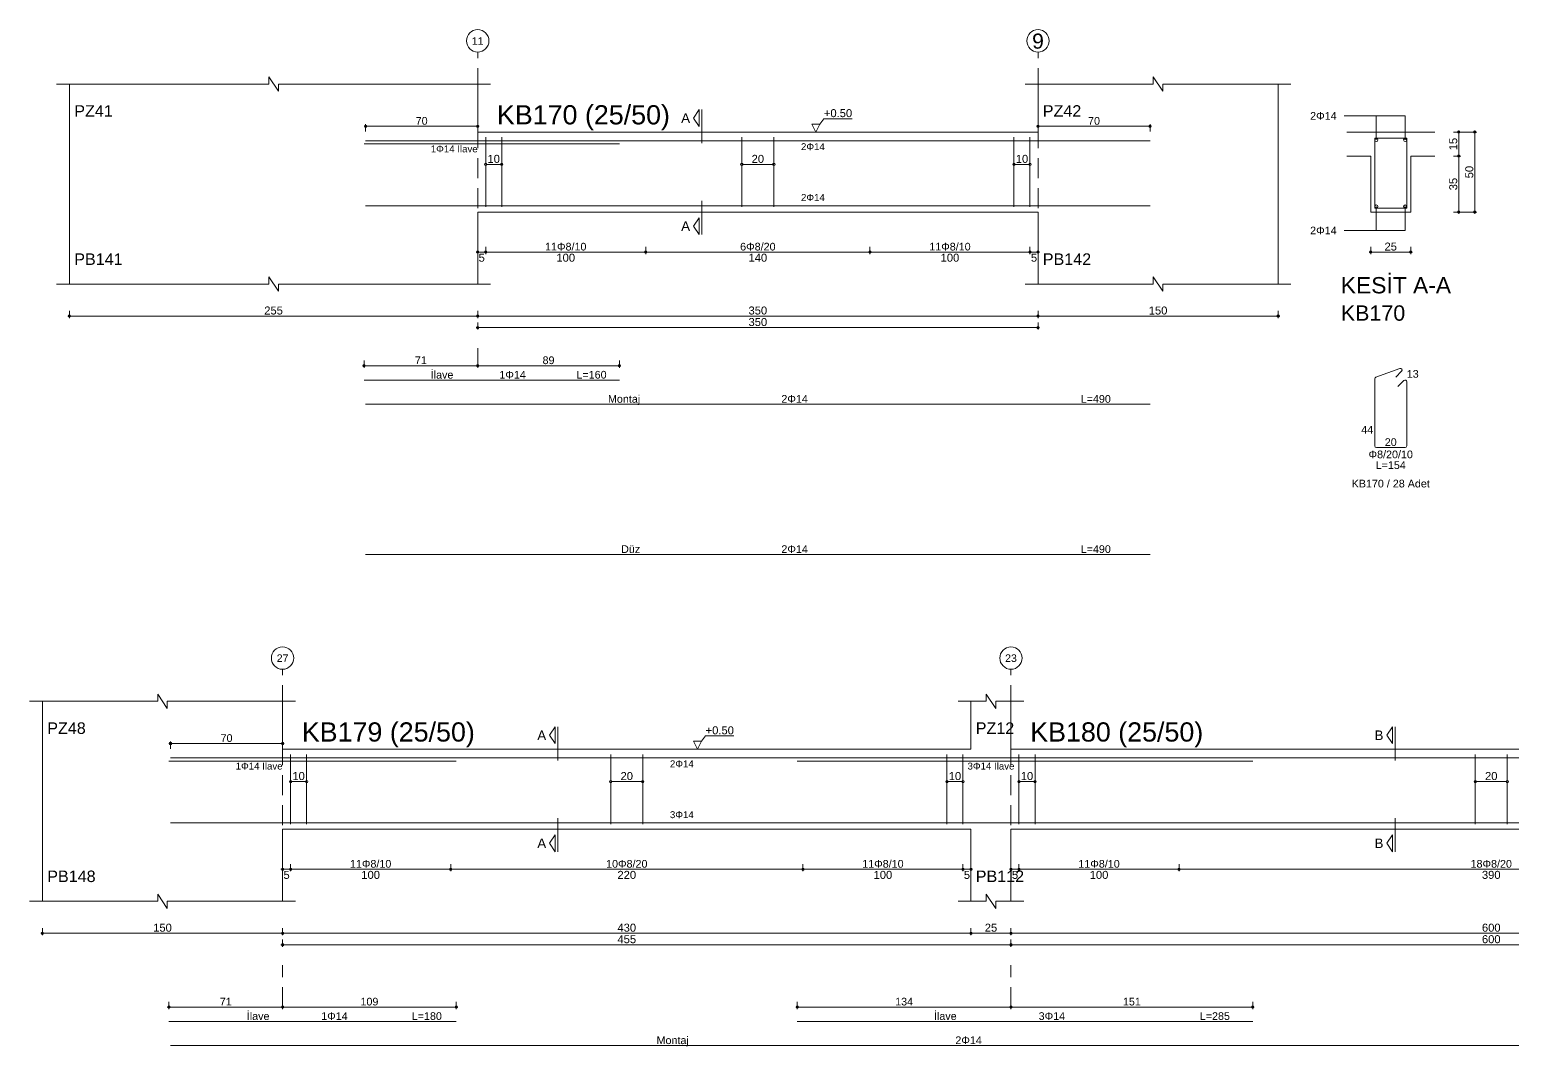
# Model space of a CAD drawing. Header units: millimetres. Extents: x 2232 to 85269, y -3593 to 5869.
# Drawn here: x 11140 to 12529, y -2521 to -1568 of the extents above; entities that cross this region are included whole.
import ezdxf

# ---------------------------------------------------------------- set-up
doc = ezdxf.new("R2010")
doc.units = ezdxf.units.MM
doc.linetypes.add('DASHDOT2', pattern=[12.7, 6.35, -3.175, 0, -3.175])
doc.linetypes.add('DASHED4', pattern=[18.75, 12.5, -6.25])
doc.layers.add('aks', color=251, linetype='DASHDOT2', lineweight=35)
for name, color, linetype in [('Donatı Topl. Uzun. Yazısı', 7, 'Continuous'), ('Donatı Uz. Yazısı', 7, 'Continuous'), ('Donatı Yazısı', 7, 'Continuous'), ('Donatı Çizgisi', 7, 'Continuous'), ('Kiriş', 7, 'Continuous'), ('Standart', 7, 'Continuous'), ('Ölçülendirme', 7, 'Continuous')]:
    doc.layers.add(name, color=color, linetype=linetype)
doc.styles.add('arial_1_18', font='arial.ttf', dxfattribs={"height": 0.2})

# ---------------------------------------------------------------- blocks, each defined once
blk = doc.blocks.new('IDE757Entity7370')
at = {"layer": 'aks', "color": 30, "linetype": 'DASHED4', "lineweight": 5}
for points in [[(21651.69, 2016.8), (21651.69, 2151.8)], [(22001.69, 2016.8), (22001.69, 2151.8)], [(21651.69, 1955.8), (21651.69, 1966.8)]]:
    blk.add_lwpolyline(points, dxfattribs=at)
at = {"layer": 'aks', "color": 1, "linetype": 'Continuous', "lineweight": 5}
for centre in [(21651.69, 2158.8), (22001.69, 2158.8)]:
    blk.add_circle(centre, 7, dxfattribs=at)
at = {"layer": 'Donatı Çizgisi', "color": 5, "linetype": 'Continuous', "lineweight": 5}
for points in [[(21580.69, 2094.4), (21740.19, 2094.4)], [(21581.69, 2096.4), (22071.69, 2096.4)], [(21656.69, 2055), (21656.69, 2098.6)], [(21666.69, 2055), (21666.69, 2098.6)], [(21816.69, 2055), (21816.69, 2098.6)], [(21836.69, 2055), (21836.69, 2098.6)], [(21986.69, 2055), (21986.69, 2098.6)], [(21996.69, 2055), (21996.69, 2098.6)], [(22212.03, 2054.3), (22212.03, 2097.9)], [(22212.03, 2097.9), (22232.03, 2097.9)], [(22232.03, 2054.3), (22232.03, 2097.9)], [(21581.69, 2055.8), (22071.69, 2055.8)], [(22212.03, 2054.3), (22232.03, 2054.3)], [(21580.69, 1946.8), (21740.19, 1946.8)], [(22212.03, 1905.72), (22212.03, 1947.59)], [(22212.7, 1948.54), (22227.7, 1954.01)], [(22225.13, 1948.69), (22228.77, 1952.33)], [(22226.51, 1942.78), (22230.28, 1946.56)], [(22232.03, 1905.72), (22232.03, 1945.84)], [(21581.69, 1931.7), (22071.69, 1931.7)], [(22213.05, 1904.7), (22231.01, 1904.7)], [(21581.69, 1837.85), (22071.69, 1837.85)]]:
    blk.add_lwpolyline(points, dxfattribs=at)
for centre in [(22213.03, 2096.9), (22231.03, 2096.9), (22213.03, 2055.3), (22231.03, 2055.3)]:
    blk.add_circle(centre, 1, dxfattribs=at)
for centre, start, end in [((22213.05, 1947.59), 110, 180), ((22228.05, 1953.05), 315, 110), ((22231.01, 1945.84), 0, 135), ((22213.05, 1905.72), 180, 270), ((22231.01, 1905.72), 270, 0)]:
    blk.add_arc(centre, 1.02, start, end, dxfattribs=at)
at = {"layer": 'Kiriş', "color": 1, "linetype": 'Continuous', "lineweight": 5}
for points in [[(21388.69, 2131.8), (21521.19, 2131.8)], [(21396.69, 2006.8), (21396.69, 2131.8)], [(21521.19, 2131.8), (21521.19, 2136.3)], [(21527.19, 2127.3), (21521.19, 2136.3)], [(21527.19, 2127.3), (21527.19, 2131.8)], [(21527.19, 2131.8), (21659.69, 2131.8)], [(21651.69, 2101.8), (21651.69, 2131.8)], [(21993.69, 2131.8), (22073.69, 2131.8)], [(22001.69, 2101.8), (22001.69, 2131.8)], [(22073.69, 2131.8), (22073.69, 2136.3)], [(22079.69, 2127.3), (22073.69, 2136.3)], [(22079.69, 2131.8), (22159.69, 2131.8)], [(22079.69, 2127.3), (22079.69, 2131.8)], [(22151.69, 2006.8), (22151.69, 2131.8)], [(21651.69, 2101.8), (22001.69, 2101.8)], [(22194.53, 2101.8), (22249.53, 2101.8)], [(22194.53, 2086.8), (22209.53, 2086.8)], [(22209.53, 2051.8), (22209.53, 2086.8)], [(22234.53, 2086.8), (22249.53, 2086.8)], [(22234.53, 2051.8), (22234.53, 2086.8)], [(21651.69, 2051.8), (22001.69, 2051.8)], [(21651.69, 2006.8), (21651.69, 2051.8)], [(22001.69, 2006.8), (22001.69, 2051.8)], [(22209.53, 2051.8), (22234.53, 2051.8)], [(21527.19, 2002.3), (21521.19, 2011.3)], [(21521.19, 2006.8), (21521.19, 2011.3)], [(22079.69, 2002.3), (22073.69, 2011.3)], [(22073.69, 2006.8), (22073.69, 2011.3)], [(21388.69, 2006.8), (21521.19, 2006.8)], [(21527.19, 2006.8), (21659.69, 2006.8)], [(21527.19, 2002.3), (21527.19, 2006.8)], [(21993.69, 2006.8), (22073.69, 2006.8)], [(22079.69, 2006.8), (22159.69, 2006.8)], [(22079.69, 2002.3), (22079.69, 2006.8)]]:
    blk.add_lwpolyline(points, dxfattribs=at)
at = {"layer": 'Ölçülendirme', "color": 1, "linetype": 'Continuous', "lineweight": 5}
for points in [[(21786.44, 2110.55), (21789.94, 2115.8)], [(21789.94, 2105.3), (21789.94, 2115.8)], [(21791.69, 2094.8), (21791.69, 2115.8)], [(22193.03, 2111.9), (22231.03, 2111.9)], [(22213.03, 2096.9), (22213.03, 2111.9)], [(22231.03, 2096.9), (22231.03, 2111.9)], [(21580.69, 2105.4), (21652.69, 2105.4)], [(21581.69, 2102.15), (21581.69, 2106.65)], [(21651.69, 2102.15), (21651.69, 2106.65)], [(21789.94, 2105.3), (21786.44, 2110.55)], [(21862.94, 2101.8), (21860.44, 2106.8)], [(21860.44, 2106.8), (21865.44, 2106.8)], [(21865.44, 2106.8), (21862.94, 2101.8)], [(21865.44, 2106.8), (21867.94, 2110.13)], [(21867.94, 2110.13), (21885.62, 2110.13)], [(22000.69, 2105.4), (22072.69, 2105.4)], [(22001.69, 2102.15), (22001.69, 2106.65)], [(22071.69, 2102.15), (22071.69, 2106.65)], [(22264.53, 2050.8), (22264.53, 2102.8)], [(22274.53, 2050.8), (22274.53, 2102.8)], [(21862.94, 2101.8), (21862.94, 2101.8)], [(22261.28, 2101.8), (22275.78, 2101.8)], [(22261.28, 2086.8), (22265.78, 2086.8)], [(21656.69, 2081.6), (21666.69, 2081.6)], [(21816.69, 2081.6), (21836.69, 2081.6)], [(21986.69, 2081.6), (21996.69, 2081.6)], [(21791.69, 2037.8), (21791.69, 2058.8)], [(21786.44, 2043.05), (21789.94, 2048.3)], [(21789.94, 2037.8), (21789.94, 2048.3)], [(22213.03, 2040.3), (22213.03, 2055.3)], [(22231.03, 2040.3), (22231.03, 2055.3)], [(22261.28, 2051.8), (22275.78, 2051.8)], [(21789.94, 2037.8), (21786.44, 2043.05)], [(22193.03, 2040.3), (22231.03, 2040.3)], [(21651.69, 2025.55), (21651.69, 2030.05)], [(21656.69, 2025.55), (21656.69, 2030.05)], [(21756.69, 2025.55), (21756.69, 2030.05)], [(21896.69, 2025.55), (21896.69, 2030.05)], [(21996.69, 2025.55), (21996.69, 2030.05)], [(22001.69, 2025.55), (22001.69, 2030.05)], [(22209.53, 2025.55), (22209.53, 2030.05)], [(22234.53, 2025.55), (22234.53, 2030.05)], [(21650.69, 2026.8), (22002.69, 2026.8)], [(22208.53, 2026.8), (22235.53, 2026.8)], [(21395.69, 1986.8), (22152.69, 1986.8)], [(21396.69, 1985.55), (21396.69, 1990.05)], [(21651.69, 1985.55), (21651.69, 1990.05)], [(21651.69, 1978.35), (21651.69, 1982.85)], [(22001.69, 1985.55), (22001.69, 1990.05)], [(22001.69, 1978.35), (22001.69, 1982.85)], [(22151.69, 1985.55), (22151.69, 1990.05)], [(21650.69, 1979.6), (22002.69, 1979.6)], [(21579.69, 1955.8), (21652.69, 1955.8)], [(21580.69, 1954.55), (21580.69, 1959.05)], [(21650.69, 1955.8), (21741.19, 1955.8)], [(21651.69, 1954.55), (21651.69, 1959.05)], [(21651.69, 1954.55), (21651.69, 1959.05)], [(21740.19, 1954.55), (21740.19, 1959.05)]]:
    blk.add_lwpolyline(points, dxfattribs=at)
for centre in [(21581.69, 2105.4), (21651.69, 2105.4), (22001.69, 2105.4), (22071.69, 2105.4), (22264.53, 2101.8), (22274.53, 2101.8), (22264.53, 2086.8), (21656.69, 2081.6), (21666.69, 2081.6), (21816.69, 2081.6), (21836.69, 2081.6), (21986.69, 2081.6), (21996.69, 2081.6), (22264.53, 2051.8), (22274.53, 2051.8), (21651.69, 2026.8), (21656.69, 2026.8), (21656.69, 2026.8), (21756.69, 2026.8), (21756.69, 2026.8), (21896.69, 2026.8), (21896.69, 2026.8), (21996.69, 2026.8), (21996.69, 2026.8), (22001.69, 2026.8), (22209.53, 2026.8), (22234.53, 2026.8), (21396.69, 1986.8), (21651.69, 1986.8), (21651.69, 1986.8), (22001.69, 1986.8), (22001.69, 1986.8), (22151.69, 1986.8), (21651.69, 1979.6), (22001.69, 1979.6), (21580.69, 1955.8), (21651.69, 1955.8), (21651.69, 1955.8), (21740.19, 1955.8)]:
    blk.add_circle(centre, 0.75, dxfattribs=at)
at = {"layer": 'aks', "color": 1, "linetype": 'Continuous', "lineweight": 5, "style": 'arial_1_18'}
for s, height, p in [('11', 4.725, (21648.02, 2156.36)), ('9', 9.45, (21998.02, 2153.92))]:
    blk.add_text(s, height=height, dxfattribs=at).set_placement(p)
at = {"layer": 'Donatı Topl. Uzun. Yazısı', "color": 1, "linetype": 'Continuous', "lineweight": 5, "style": 'arial_1_18'}
for s, p in [('L=160', (21713.38, 1947.76)), ('L=490', (22028.36, 1932.66)), ('L=154', (22212.61, 1891.26)), ('L=490', (22028.36, 1838.81))]:
    blk.add_text(s, height=4.8, dxfattribs=at).set_placement(p)
at = {"layer": 'Donatı Uz. Yazısı', "color": 1, "linetype": 'Continuous', "lineweight": 5, "style": 'arial_1_18'}
for s, p in [('13', (22232.03, 1948.3)), ('44', (22203.61, 1913.42)), ('20', (22218.3, 1905.66))]:
    blk.add_text(s, height=4.8, dxfattribs=at).set_placement(p)
at = {"layer": 'Donatı Yazısı', "color": 5, "linetype": 'Continuous', "lineweight": 5, "style": 'arial_1_18'}
for s, height, p in [('2Φ14', 4.8, (22171.69, 2109.5)), ('1Φ14 İlave', 4.32, (21622.38, 2089.12)), ('2Φ14', 4.8, (22171.69, 2037.9)), ('1Φ14', 4.8, (21665.23, 1947.76)), ('2Φ14', 4.8, (21841.39, 1932.66)), ('Φ8/20/10', 4.8, (22208.16, 1897.98)), ('KB170 / 28 Adet', 4.8, (22197.61, 1879.74)), ('2Φ14', 4.8, (21841.39, 1838.81))]:
    blk.add_text(s, height=height, dxfattribs=at).set_placement(p)
for p in [(21853.65, 2090.52), (21853.65, 2058.76)]:
    blk.add_text('2Φ14', height=4.32, rotation=360, dxfattribs=at).set_placement(p)
at = {"layer": 'Donatı Yazısı', "color": 1, "linetype": 'Continuous', "lineweight": 5, "style": 'arial_1_18'}
for s, p in [('İlave', (21622.35, 1947.76)), ('Montaj', (21733.06, 1932.66)), ('Düz', (21741.27, 1838.81))]:
    blk.add_text(s, height=4.8, dxfattribs=at).set_placement(p)
at = {"layer": 'Kiriş', "color": 1, "linetype": 'Continuous', "lineweight": 5, "style": 'arial_1_18'}
for s, height, p in [('PZ41', 7.2, (21399.69, 2111.4)), ('KB170 (25/50)', 12, (21663.69, 2106.6)), ('PZ42', 7.2, (22004.69, 2111.4)), ('PB141', 7.2, (21399.69, 2018.8)), ('PB142', 7.2, (22004.69, 2018.8)), ('KESİT A-A', 10.2, (22190.83, 2001)), ('KB170', 9.6, (22190.83, 1983.92))]:
    blk.add_text(s, height=height, dxfattribs=at).set_placement(p)
at = {"layer": 'Ölçülendirme', "color": 1, "linetype": 'Continuous', "lineweight": 5, "style": 'arial_1_18'}
for s, height, p in [('A', 5.95, (21778.8, 2107.57)), ('+0.50', 5, (21867.94, 2111.13)), ('70', 4.8, (21612.96, 2106.4)), ('70', 4.8, (22032.96, 2106.4)), ('A', 5.95, (21778.8, 2040.07)), ('25', 5, (22218.14, 2027.76)), ('5', 5, (21652.25, 2020.8)), ('100', 5, (21700.86, 2020.8)), ('140', 5, (21820.86, 2020.8)), ('100', 5, (21940.86, 2020.8)), ('5', 5, (21997.25, 2020.8)), ('255', 5, (21518.36, 1987.8)), ('350', 5, (21820.86, 1987.8)), ('150', 5, (22070.86, 1987.8)), ('350', 5, (21820.86, 1980.6))]:
    blk.add_text(s, height=height, dxfattribs=at).set_placement(p)
for s, rotation, p in [('15', 90, (22263.57, 2090.42)), ('10', 360, (21657.81, 2082.56)), ('20', 360, (21822.81, 2082.56)), ('10', 360, (21987.81, 2082.56)), ('50', 90, (22273.57, 2072.92)), ('35', 90, (22263.57, 2065.42))]:
    blk.add_text(s, height=5, rotation=rotation, dxfattribs=at).set_placement(p)
at = {"layer": 'Ölçülendirme', "color": 5, "linetype": 'Continuous', "lineweight": 5, "style": 'arial_1_18'}
for s, p in [('11Φ8/10', (21693.76, 2027.8)), ('6Φ8/20', (21815.63, 2027.8)), ('11Φ8/10', (21933.76, 2027.8)), ('71', (21612.46, 1956.8)), ('89', (21692.21, 1956.8))]:
    blk.add_text(s, height=4.8, dxfattribs=at).set_placement(p)
blk = doc.blocks.new('IDE757Entity7375')
at = {"layer": 'aks', "color": 30, "linetype": 'DASHED4', "lineweight": 5}
for points in [[(25983.75, 2047), (25983.75, 2182)], [(26438.75, 2047), (26438.75, 2182)], [(25983.75, 1970.9), (25983.75, 1997)], [(26438.75, 1970.9), (26438.75, 1997)]]:
    blk.add_lwpolyline(points, dxfattribs=at)
at = {"layer": 'aks', "color": 1, "linetype": 'Continuous', "lineweight": 5}
for centre in [(25983.75, 2189), (26438.75, 2189)]:
    blk.add_circle(centre, 7, dxfattribs=at)
at = {"layer": 'Donatı Çizgisi', "color": 5, "linetype": 'Continuous', "lineweight": 5}
for points in [[(25912.75, 2124.6), (26092.25, 2124.6)], [(25913.75, 2126.6), (27563.75, 2126.6)], [(25988.75, 2085.2), (25988.75, 2128.8)], [(25998.75, 2085.2), (25998.75, 2128.8)], [(26188.75, 2085.2), (26188.75, 2128.8)], [(26208.75, 2085.2), (26208.75, 2128.8)], [(26305.25, 2124.6), (26589.75, 2124.6)], [(26398.75, 2085.2), (26398.75, 2128.8)], [(26408.75, 2085.2), (26408.75, 2128.8)], [(26443.75, 2085.2), (26443.75, 2128.8)], [(26453.75, 2085.2), (26453.75, 2128.8)], [(26728.75, 2085.2), (26728.75, 2128.8)], [(26748.75, 2085.2), (26748.75, 2128.8)], [(25913.75, 2086), (27563.75, 2086)], [(25912.75, 1961.9), (26092.25, 1961.9)], [(26305.25, 1961.9), (26589.75, 1961.9)], [(25913.75, 1946.8), (26838.75, 1946.8)]]:
    blk.add_lwpolyline(points, dxfattribs=at)
at = {"layer": 'Kiriş', "color": 1, "linetype": 'Continuous', "lineweight": 5}
for points in [[(25825.75, 2162), (25905.75, 2162)], [(25833.75, 2037), (25833.75, 2162)], [(25905.75, 2162), (25905.75, 2166.5)], [(25911.75, 2157.5), (25905.75, 2166.5)], [(25911.75, 2157.5), (25911.75, 2162)], [(25911.75, 2162), (25991.75, 2162)], [(25983.75, 2132), (25983.75, 2162)], [(26405.75, 2162), (26423.25, 2162)], [(26413.75, 2132), (26413.75, 2162)], [(26423.25, 2162), (26423.25, 2166.5)], [(26429.25, 2157.5), (26423.25, 2166.5)], [(26429.25, 2162), (26446.75, 2162)], [(26429.25, 2157.5), (26429.25, 2162)], [(26438.75, 2132), (26438.75, 2162)], [(25983.75, 2132), (26413.75, 2132)], [(26438.75, 2132), (27038.75, 2132)], [(25983.75, 2082), (26413.75, 2082)], [(25983.75, 2037), (25983.75, 2082)], [(26413.75, 2037), (26413.75, 2082)], [(26438.75, 2082), (27038.75, 2082)], [(26438.75, 2037), (26438.75, 2082)], [(25911.75, 2032.5), (25905.75, 2041.5)], [(25905.75, 2037), (25905.75, 2041.5)], [(26429.25, 2032.5), (26423.25, 2041.5)], [(26423.25, 2037), (26423.25, 2041.5)], [(25825.75, 2037), (25905.75, 2037)], [(25911.75, 2037), (25991.75, 2037)], [(25911.75, 2032.5), (25911.75, 2037)], [(26405.75, 2037), (26423.25, 2037)], [(26429.25, 2037), (26446.75, 2037)], [(26429.25, 2032.5), (26429.25, 2037)]]:
    blk.add_lwpolyline(points, dxfattribs=at)
at = {"layer": 'Ölçülendirme', "color": 1, "linetype": 'Continuous', "lineweight": 5}
for points in [[(26150.5, 2140.75), (26154, 2146)], [(26154, 2135.5), (26150.5, 2140.75)], [(26154, 2135.5), (26154, 2146)], [(26155.75, 2125), (26155.75, 2146)], [(26245.5, 2137), (26248, 2140.33)], [(26248, 2140.33), (26265.67, 2140.33)], [(26673.5, 2140.75), (26677, 2146)], [(26677, 2135.5), (26673.5, 2140.75)], [(26677, 2135.5), (26677, 2146)], [(26678.75, 2125), (26678.75, 2146)], [(25912.75, 2135.6), (25984.75, 2135.6)], [(25913.75, 2132.35), (25913.75, 2136.85)], [(25983.75, 2132.35), (25983.75, 2136.85)], [(26243, 2132), (26240.5, 2137)], [(26240.5, 2137), (26245.5, 2137)], [(26245.5, 2137), (26243, 2132)], [(26243, 2132), (26243, 2132)], [(25988.75, 2111.8), (25998.75, 2111.8)], [(26188.75, 2111.8), (26208.75, 2111.8)], [(26398.75, 2111.8), (26408.75, 2111.8)], [(26443.75, 2111.8), (26453.75, 2111.8)], [(26728.75, 2111.8), (26748.75, 2111.8)], [(26155.75, 2068), (26155.75, 2089)], [(26678.75, 2068), (26678.75, 2089)], [(26150.5, 2073.25), (26154, 2078.5)], [(26154, 2068), (26154, 2078.5)], [(26673.5, 2073.25), (26677, 2078.5)], [(26677, 2068), (26677, 2078.5)], [(26154, 2068), (26150.5, 2073.25)], [(26677, 2068), (26673.5, 2073.25)], [(25982.75, 2057), (26414.75, 2057)], [(25983.75, 2055.75), (25983.75, 2060.25)], [(25988.75, 2055.75), (25988.75, 2060.25)], [(26088.75, 2055.75), (26088.75, 2060.25)], [(26308.75, 2055.75), (26308.75, 2060.25)], [(26408.75, 2055.75), (26408.75, 2060.25)], [(26413.75, 2055.75), (26413.75, 2060.25)], [(26437.75, 2057), (27039.75, 2057)], [(26438.75, 2055.75), (26438.75, 2060.25)], [(26443.75, 2055.75), (26443.75, 2060.25)], [(26543.75, 2055.75), (26543.75, 2060.25)], [(25833.75, 2015.75), (25833.75, 2020.25)], [(25983.75, 2015.75), (25983.75, 2020.25)], [(26413.75, 2015.75), (26413.75, 2020.25)], [(26438.75, 2015.75), (26438.75, 2020.25)], [(25832.75, 2017), (27644.75, 2017)], [(25982.75, 2009.8), (27494.75, 2009.8)], [(25983.75, 2008.55), (25983.75, 2013.05)], [(26438.75, 2008.55), (26438.75, 2013.05)], [(25912.75, 1969.65), (25912.75, 1974.15)], [(25983.75, 1969.65), (25983.75, 1974.15)], [(25983.75, 1969.65), (25983.75, 1974.15)], [(26092.25, 1969.65), (26092.25, 1974.15)], [(26305.25, 1969.65), (26305.25, 1974.15)], [(26438.75, 1969.65), (26438.75, 1974.15)], [(26438.75, 1969.65), (26438.75, 1974.15)], [(26589.75, 1969.65), (26589.75, 1974.15)], [(25911.75, 1970.9), (25984.75, 1970.9)], [(25982.75, 1970.9), (26093.25, 1970.9)], [(26304.25, 1970.9), (26439.75, 1970.9)], [(26437.75, 1970.9), (26590.75, 1970.9)]]:
    blk.add_lwpolyline(points, dxfattribs=at)
for centre in [(25913.75, 2135.6), (25983.75, 2135.6), (25988.75, 2111.8), (25998.75, 2111.8), (26188.75, 2111.8), (26208.75, 2111.8), (26398.75, 2111.8), (26408.75, 2111.8), (26443.75, 2111.8), (26453.75, 2111.8), (26728.75, 2111.8), (26748.75, 2111.8), (25983.75, 2057), (25988.75, 2057), (25988.75, 2057), (26088.75, 2057), (26088.75, 2057), (26308.75, 2057), (26308.75, 2057), (26408.75, 2057), (26408.75, 2057), (26413.75, 2057), (26438.75, 2057), (26443.75, 2057), (26443.75, 2057), (26543.75, 2057), (26543.75, 2057), (25833.75, 2017), (25983.75, 2017), (25983.75, 2017), (25983.75, 2009.8), (26413.75, 2017), (26413.75, 2017), (26438.75, 2017), (26438.75, 2017), (26438.75, 2009.8), (26438.75, 2009.8), (25912.75, 1970.9), (25983.75, 1970.9), (25983.75, 1970.9), (26092.25, 1970.9), (26305.25, 1970.9), (26438.75, 1970.9), (26438.75, 1970.9), (26589.75, 1970.9)]:
    blk.add_circle(centre, 0.75, dxfattribs=at)
at = {"layer": 'aks', "color": 1, "linetype": 'Continuous', "lineweight": 5, "style": 'arial_1_18'}
for s, p in [('27', (25980.08, 2186.56)), ('23', (26435.08, 2186.56))]:
    blk.add_text(s, height=4.725, dxfattribs=at).set_placement(p)
at = {"layer": 'Donatı Topl. Uzun. Yazısı', "color": 1, "linetype": 'Continuous', "lineweight": 5, "style": 'arial_1_18'}
for s, p in [('L=180', (26064.44, 1962.86)), ('L=285', (26556.69, 1962.86))]:
    blk.add_text(s, height=4.8, dxfattribs=at).set_placement(p)
at = {"layer": 'Donatı Yazısı', "color": 5, "linetype": 'Continuous', "lineweight": 5, "style": 'arial_1_18'}
for s, height, p in [('1Φ14 İlave', 4.32, (25954.44, 2119.32)), ('3Φ14 İlave', 4.32, (26411.59, 2119.32)), ('1Φ14', 4.8, (26007.88, 1962.86)), ('3Φ14', 4.8, (26456.03, 1962.86)), ('2Φ14', 4.8, (26404, 1947.76))]:
    blk.add_text(s, height=height, dxfattribs=at).set_placement(p)
for s, p in [('2Φ14', (26225.71, 2120.72)), ('3Φ14', (26225.71, 2088.96))]:
    blk.add_text(s, height=4.32, rotation=360, dxfattribs=at).set_placement(p)
at = {"layer": 'Donatı Yazısı', "color": 1, "linetype": 'Continuous', "lineweight": 5, "style": 'arial_1_18'}
for s, p in [('İlave', (25961.4, 1962.86)), ('İlave', (26390.65, 1962.86)), ('Montaj', (26217.37, 1947.76))]:
    blk.add_text(s, height=4.8, dxfattribs=at).set_placement(p)
at = {"layer": 'Kiriş', "color": 1, "linetype": 'Continuous', "lineweight": 5, "style": 'arial_1_18'}
for s, height, p in [('PZ48', 7.2, (25836.75, 2141.6)), ('KB179 (25/50)', 12, (25995.75, 2136.8)), ('PZ12', 7.2, (26416.75, 2141.6)), ('KB180 (25/50)', 12, (26450.75, 2136.8)), ('PB148', 7.2, (25836.75, 2049)), ('PB112', 7.2, (26416.75, 2049))]:
    blk.add_text(s, height=height, dxfattribs=at).set_placement(p)
at = {"layer": 'Ölçülendirme', "color": 1, "linetype": 'Continuous', "lineweight": 5, "style": 'arial_1_18'}
for s, height, p in [('70', 4.8, (25945.02, 2136.6)), ('A', 5.95, (26142.86, 2137.78)), ('+0.50', 5, (26248, 2141.33)), ('B', 5.95, (26665.86, 2137.78)), ('A', 5.95, (26142.86, 2070.28)), ('B', 5.95, (26665.86, 2070.28)), ('5', 5, (25984.31, 2051)), ('100', 5, (26032.92, 2051)), ('220', 5, (26192.92, 2051)), ('100', 5, (26352.92, 2051)), ('5', 5, (26409.3, 2051)), ('5', 5, (26439.31, 2051)), ('100', 5, (26487.92, 2051)), ('390', 5, (26732.92, 2051)), ('150', 5, (25902.92, 2018)), ('430', 5, (26192.92, 2018)), ('25', 5, (26422.36, 2018)), ('600', 5, (26732.92, 2018)), ('455', 5, (26192.92, 2010.8)), ('600', 5, (26732.92, 2010.8))]:
    blk.add_text(s, height=height, dxfattribs=at).set_placement(p)
for s, p in [('10', (25989.86, 2112.76)), ('20', (26194.86, 2112.76)), ('10', (26399.86, 2112.76)), ('10', (26444.86, 2112.76)), ('20', (26734.86, 2112.76))]:
    blk.add_text(s, height=5, rotation=360, dxfattribs=at).set_placement(p)
at = {"layer": 'Ölçülendirme', "color": 5, "linetype": 'Continuous', "lineweight": 5, "style": 'arial_1_18'}
for s, p in [('11Φ8/10', (26025.82, 2058)), ('10Φ8/20', (26185.82, 2058)), ('11Φ8/10', (26345.82, 2058)), ('11Φ8/10', (26480.82, 2058)), ('18Φ8/20', (26725.82, 2058)), ('71', (25944.52, 1971.9)), ('109', (26032.4, 1971.9)), ('134', (26366.4, 1971.9)), ('151', (26508.65, 1971.9))]:
    blk.add_text(s, height=4.8, dxfattribs=at).set_placement(p)

msp = doc.modelspace()

# ---------------------------------------------------------------- block references
at = {"layer": 'Standart', "xscale": 1.5, "yscale": 1.5, "zscale": 1.5}
for name, p in [('IDE757Entity7370', (-20918.1, -4816.6)), ('IDE757Entity7375', (-27599, -5440.4))]:
    msp.add_blockref(name, p, dxfattribs=at)

doc.saveas('drawing.dxf')
